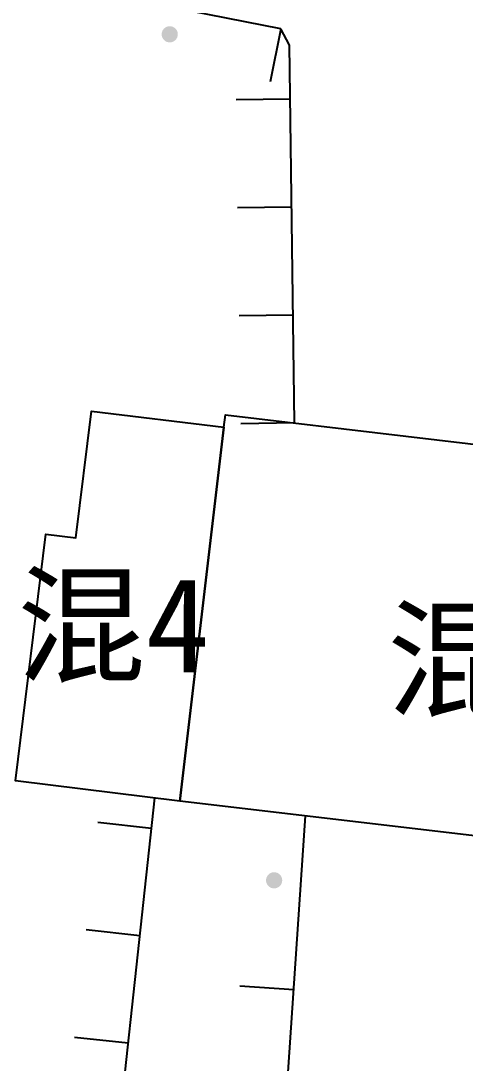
# Model space of a CAD drawing. Header units: metres. Extents: x 36500 to 80772748, y -35000 to 5806266.
# Drawn here: x 40382484.09 to 40382492.33, y 2902368.8 to 2902388.1 of the extents above; entities that cross this region are included whole.
import ezdxf
from ezdxf.enums import TextEntityAlignment as Align

# ---------------------------------------------------------------- set-up
doc = ezdxf.new("R2010")
doc.units = ezdxf.units.M
doc.header["$LTSCALE"] = 10
doc.linetypes.add('2', pattern=[0])
doc.layers.add('dx', color=252, linetype='Continuous')
doc.styles.add('JMXD', font='')
doc.styles.get('JMXD').set_extended_font_data('SimSun')

msp = doc.modelspace()

# ---------------------------------------------------------------- hatches: boundary and pattern name
at = {"layer": 'dx', "linetype": '2'}
h = msp.add_hatch(color=252, dxfattribs=at)
edge = h.paths.add_edge_path(flags=0)
edge.add_arc((40382486.85, 2902387.854), 0.15, 0, 360)
h = msp.add_hatch(color=252, dxfattribs=at)
edge = h.paths.add_edge_path(flags=0)
edge.add_arc((40382488.785, 2902372.184), 0.15, 0, 360)

# ---------------------------------------------------------------- linework, layer by layer
at = {"layer": 'dx', "color": 252, "linetype": 'Continuous', "lineweight": -3, "flags": 128}
for points in [[(40382488.909, 2902387.954), (40382485.573, 2902388.618), (40382486.684, 2902395.681)], [(40382488.909, 2902387.954), (40382488.714, 2902386.974)], [(40382489.165, 2902380.655), (40382489.067, 2902387.652), (40382488.909, 2902387.954)], [(40382489.081, 2902386.654), (40382488.081, 2902386.64)], [(40382489.109, 2902384.654), (40382488.109, 2902384.64)], [(40382489.137, 2902382.654), (40382488.137, 2902382.64)], [(40382489.165, 2902380.655), (40382488.165, 2902380.641)], [(40382486.58, 2902343.956), (40382488.858, 2902345.596), (40382489.163, 2902347.117), (40382488.726, 2902348.86), (40382488.122, 2902350.003), (40382488.443, 2902351.868), (40382488.332, 2902353.526), (40382487.297, 2902354.914), (40382486.4, 2902355.814), (40382486.829, 2902356.919), (40382489.026, 2902362.947), (40382489.086, 2902363.393), (40382488.127, 2902364.17), (40382486.08, 2902364.81), (40382485.652, 2902365.214), (40382486.571, 2902373.709)], [(40382480.942, 2902307.701), (40382471.462, 2902318.558), (40382470.308, 2902319.998), (40382469.781, 2902322.049), (40382469.777, 2902322.85), (40382470.902, 2902324.228), (40382474.209, 2902327.214), (40382479.017, 2902331.519), (40382487.031, 2902341.187), (40382488.065, 2902342.017), (40382489.343, 2902342.433), (40382490.788, 2902342.786), (40382492.253, 2902343.702), (40382493.107, 2902345.474), (40382493.604, 2902351.586), (40382492.863, 2902355.567), (40382492.591, 2902359.418), (40382493.103, 2902361.031), (40382493.334, 2902362.177), (40382493.28, 2902362.886), (40382492.755, 2902363.311), (40382488.772, 2902364.62), (40382489.367, 2902373.377)], [(40382486.51, 2902373.145), (40382485.516, 2902373.252)], [(40382486.295, 2902371.156), (40382485.301, 2902371.264)], [(40382489.148, 2902370.154), (40382488.15, 2902370.222)], [(40382486.08, 2902369.168), (40382485.086, 2902369.275)]]:
    msp.add_lwpolyline(points, dxfattribs=at)
for points in [[(40382487.038, 2902373.652), (40382483.994, 2902374.024), (40382484.554, 2902378.597), (40382485.109, 2902378.529), (40382485.397, 2902380.876), (40382487.855, 2902380.575)], [(40382487.038, 2902373.652), (40382487.855, 2902380.575), (40382487.882, 2902380.806), (40382497.914, 2902379.622), (40382497.071, 2902372.468)]]:
    msp.add_lwpolyline(points, close=True, dxfattribs=at)

# ---------------------------------------------------------------- texts
at = {"layer": 'dx', "color": 252, "style": 'JMXD'}
for s, p in [('混4', (40382485.803, 2902376.914)), ('混5', (40382492.661, 2902376.28))]:
    msp.add_text(s, height=1.75, dxfattribs=at).set_placement(p, align=Align.MIDDLE_CENTER)

doc.saveas('drawing.dxf')
